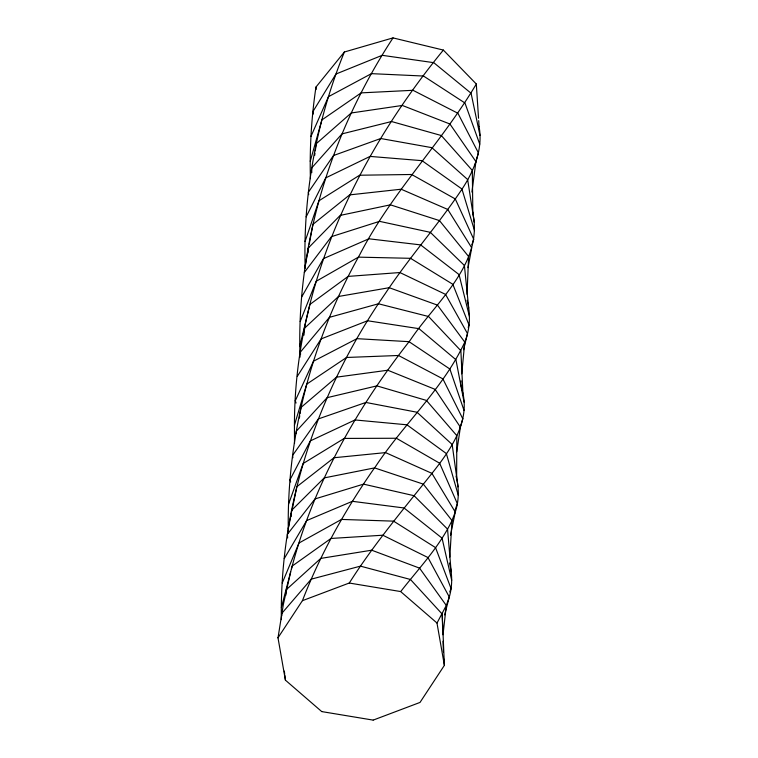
<?xml version="1.0" encoding="UTF-8"?>
<svg xmlns="http://www.w3.org/2000/svg" width="758" height="758" viewBox="0 0 758 758"><rect width="100%" height="100%" fill="white"/><g stroke="black" fill="none" stroke-linecap="round" stroke-linejoin="round"><path stroke-width="1.14" d="M296.226 433.709L296.293 431.236L327.096 397.675L376.878 385.879L426.366 400.395L456.809 435.642L456.638 478.232M449.447 563.033C452.355 574.128 452.535 586 449.276 597.048L444.624 614.909M476.308 84.015L443.335 50.066L392.995 37.9L344.369 52.008C316.56 120.351 302.849 194.465 305.18 268.247M478.544 118.257L476.308 84.034C441.109 143.347 391.403 193.082 359.69 254.802C312.22 339.394 286.183 436.381 288.353 533.556M307.9 253.011L308.136 248.188L340.181 215.405L390.398 204.831L439.441 220.578L468.605 256.517L467.051 294.294M344.35 52.018L315.963 87.056C311.434 117.367 309.577 148.066 310.41 178.698M479.065 126.586C483.282 149.108 473.703 171.82 461.215 190.315C437.328 225.789 408.903 257.976 385.235 293.63C319.251 388.712 279.522 503.321 281.351 619.656M443.364 50.075C356.857 155.722 294.341 286.486 294.445 425.285M291.214 516.302L291.555 510.418M449.845 557.026L451.995 520.547C439.432 546.963 418.293 568.917 400.688 591.6L436.978 623.01L444.377 665.287L442.208 614.103L442.833 634.19M303.958 335.188L304.631 328.148M460.731 384.401L461.072 380.876M461.745 373.836L464.768 342.142C470.093 328.906 470.822 314.011 467.099 300.253M285.709 595.523L286.372 589.667M443.013 634.778L446.31 605.434L436.996 623.067M393.032 37.9C331.379 131.883 296.132 244.303 300.054 357.17M278.025 637.743L283.34 604.467L290.674 571.864M314.674 155.485L314.987 153.144M315.3 150.814L316.276 143.688L351.248 112.98L402.309 105.447L449.93 124.009L475.92 161.606M471.902 192.058L475.92 161.662M299.391 418.065L299.742 415.725M300.083 413.394L301.011 407.453L336.524 377.162L387.774 370.226L435.092 389.356L460.39 427.161L456.733 451.749M291.442 568.945C313.187 484.807 356.914 407.975 410.362 340.029C435.613 301.949 484.466 263.49 472.537 211.984M308.809 246.464L305.142 266.333M309.245 244.133L312.931 224.396M468.037 267.65L471.722 247.819L447.77 209.454L401.162 189.216L349.637 194.891L312.95 224.359M288.277 528.478L291.366 513.422M291.839 511.11L296.842 486.712L333.975 457.747L385.566 452.611L431.918 473.362L455.255 512.048M450.517 535.262L455.255 512.105C459.121 500.536 459.187 487.887 456.051 476.147M400.575 591.543L349.296 583.044C374.149 543.761 404.943 507.481 433.983 470.822C451.162 448.812 469.771 421.808 462.702 392.341M299.836 345.942L309.965 304.394L348.159 276.395L399.892 272.539L445.543 294.379L467.478 333.558M463.574 349.751L467.478 333.634M474.953 165.178L478.383 152.841L457.908 113.255L413.015 90.297L361.14 92.874L321.875 119.935L310.24 161.302M449.276 597.048L446.31 605.481L419.553 568.13L371.695 550.204L320.776 558.4L286.401 589.572M459.803 428.82L462.787 418.852M455.255 512.105L451.995 520.547L423.343 484.144L374.651 467.923C402.725 424.755 442.89 389.261 464.768 342.142M290.039 479.681L310.297 440.919L355.019 419.951L406.923 424.802L446.358 453.559L458.287 495.334M469.041 325.191L468.179 327.352M305.048 241.546L318.9 200.813L359.576 175.221L411.632 174.492L455.293 198.956L473.712 239.244M471.846 244.825L473.703 239.339M291.565 510.38L324.225 477.91L374.49 467.904C345.819 508.94 320.445 553.71 302.442 600.668L349.173 583.054M462.93 393.43L460.883 350.736L428.564 316.512L378.45 303.778L329.427 317.337L300.462 352.015L300.538 354.498M474.243 222.018L467.629 179.523L431.87 147.668L380.724 138.515L333.454 155.551L308.383 192.248L308.705 194.664M282.241 582.987L298.974 543.022L341.488 519.429L393.573 521.144L435.528 547.598L451.076 588.587L449.721 591.922M288.599 504.061L303.105 463.545L344.227 438.418L396.396 438.257L439.64 463.223L457.349 503.663L455.008 510.333M281.654 613.544L311.235 579.159L360.457 566.141L410.466 579.482L442.208 614.084M292.597 455.387L318.332 418.937L365.896 402.451L417.004 412.238L452.166 444.482L458.031 486.882M301.703 296.965L323.382 258.658L368.89 238.798L420.633 244.891L459.045 274.576L469.458 316.588M310.96 136.412L328.46 96.683L371.42 73.649L423.514 76.037L464.957 102.993L479.748 144.191M304.64 328.11L338.494 296.473L389.214 287.699L437.461 305.123L464.768 342.104M311.737 167.888L342.01 133.882L391.545 121.526L441.308 135.53L472.319 170.446L472.84 213.007M284.25 558.589L306.639 520.604L352.356 501.313L404.042 507.974L442.056 538.142L451.702 580.296M295.307 400.707L313.452 361.234L356.952 338.665L409.017 341.669L449.882 369.023L464.01 410.391M304.346 272.444L331.417 236.667L379.54 221.345L430.326 232.336L464.398 265.461M468.7 308.004L464.398 265.48M312.864 111.682L335.936 74.038L382.184 55.315L433.756 62.668L471.078 93.234L479.966 135.417M451.162 571.759L447.542 529.103L414.086 495.704L363.518 484.135L315.025 498.925L287.386 534.305L287.652 537.953M297.316 376.309L321.098 338.921L367.535 320.757L418.994 328.669L455.937 359.718L464.048 402.053M306.128 216.883L325.703 177.893L370.056 156.413L422.007 160.668L461.916 188.988L474.546 230.64M315.963 87.056L316.077 89.539M278.034 637.734L302.385 600.696M373.23 720.091L420.017 702.429L444.359 665.391L443.809 658.929M373.088 720.1L321.818 711.601M321.695 711.544L285.444 680.182L284.8 675.103M449.276 596.972L427.967 557.537L382.809 535.214L330.99 538.455L292.162 566.084L281.389 607.565M462.787 418.776L442.88 378.867L398.49 355.483L346.548 357.473L306.706 384.154L294.436 425.162L294.511 443.477M469.05 325.097L452.82 284.288L410.561 258.317L358.392 257.142L316.162 281.303L300.206 321.515M295.307 400.821L296.065 403.048M460.674 384.514L461.65 387.906M290.039 479.776L290.674 482.022M461.935 389.025L462.465 391.242M312.855 111.777L313.329 114.051M278.006 637.857L285.387 680.078M292.588 455.463L292.901 457.747M284.354 671.124L284.686 674.108M478.696 120.617L479.084 126.52M443.051 641.268L443.383 651.889M281.644 613.601L281.72 615.97M311.728 167.935L311.784 172.663"/></g></svg>
